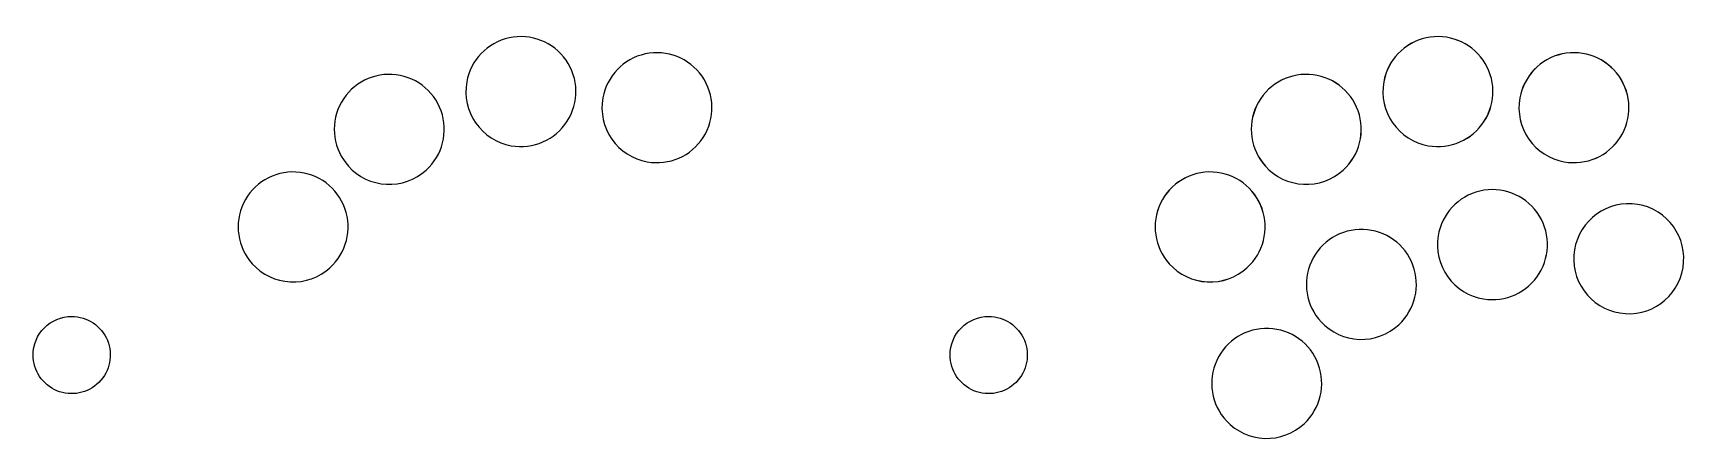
# Model space of a CAD drawing. Extents: x -4034 to 1909, y -3277 to 6509.
# Drawn here: x 289 to 1909, y 3895 to 4292 of the extents above; entities that cross this region are included whole.
import ezdxf

# ---------------------------------------------------------------- set-up
doc = ezdxf.new("R2010")
doc.units = 0
doc.layers.add('Layer_1', color=7, linetype='CONTINUOUS')

msp = doc.modelspace()

# ---------------------------------------------------------------- linework, layer by layer
at = {"layer": 'Layer_1', "color": 7}
for points in [[(757.211956, 4181.66854)], [(1655.189875, 4181.680729)], [(1655.217673, 4181.668885)], [(890.441904, 4165.90371)], [(1788.419939, 4165.916852)], [(1788.447625, 4165.904054)], [(673.845801, 4157.698815)], [(1571.851531, 4157.69883)], [(1571.871746, 4157.6906)], [(579.70307, 4062.116889)], [(1477.708633, 4062.116752)], [(1477.728347, 4062.109014)], [(1709.391715, 4031.633287)], [(326.793029, 4014.466847)], [(326.793029, 4014.466847)], [(1224.798539, 4014.466847)], [(1224.798539, 4014.466847)], [(1626.393636, 4006.418692)], [(1842.842615, 4017.862398)], [(1533.690212, 3909.440228)]]:
    msp.add_lwpolyline(points, close=True, dxfattribs=at)
for points in [[(755.179033, 4287.295771), (733.899696, 4282.635661), (717.522843, 4265.616052), (713.684973, 4244.173162)], [(810.898218, 4265.462567), (798.449588, 4283.338763), (776.45837, 4291.955881), (755.179033, 4287.295771)], [(1653.156196, 4287.307946), (1631.876893, 4282.647684), (1615.500161, 4265.627958), (1611.662445, 4244.18504)], [(1653.18475, 4287.296116), (1631.905413, 4282.636006), (1615.52856, 4265.616397), (1611.690691, 4244.173507)], [(1708.875537, 4265.47514), (1696.42678, 4283.351248), (1674.435499, 4291.968208), (1653.156196, 4287.307946)], [(1708.903935, 4265.462912), (1696.455305, 4283.339108), (1674.464087, 4291.956226), (1653.18475, 4287.296116)], [(812.049776, 4205.629547), (823.801344, 4223.971505), (823.346848, 4247.58637), (810.898218, 4265.462567)], [(888.408981, 4271.530941), (867.129644, 4266.870831), (850.752791, 4249.851223), (846.914921, 4228.408332)], [(944.128166, 4249.697737), (931.679536, 4267.573934), (909.688317, 4276.191051), (888.408981, 4271.530941)], [(1710.027524, 4205.642128), (1721.77896, 4223.984171), (1721.324295, 4247.599033), (1708.875537, 4265.47514)], [(1710.055493, 4205.629892), (1721.807061, 4223.97185), (1721.352565, 4247.586715), (1708.903935, 4265.462912)], [(1786.38626, 4271.544069), (1765.106957, 4266.883807), (1748.730225, 4249.864081), (1744.892509, 4228.421163)], [(1786.414702, 4271.531286), (1765.135365, 4266.871176), (1748.758511, 4249.851567), (1744.920642, 4228.408677)], [(1842.105602, 4249.711263), (1829.656844, 4267.587371), (1807.665564, 4276.204331), (1786.38626, 4271.544069)], [(1842.133887, 4249.698081), (1829.685257, 4267.574278), (1807.694038, 4276.191395), (1786.414702, 4271.531286)], [(640.56852, 4251.48728), (618.814039, 4252.613945), (598.522959, 4240.525088), (589.156977, 4220.857725)], [(688.540885, 4215.710632), (681.256708, 4236.240307), (662.323, 4250.360616), (640.56852, 4251.48728)], [(945.279724, 4189.864717), (957.031292, 4208.206675), (956.576796, 4231.82154), (944.128166, 4249.697737)], [(1538.574251, 4251.487295), (1516.81977, 4252.61396), (1496.528689, 4240.525103), (1487.162708, 4220.85774)], [(1538.594956, 4251.479239), (1516.840482, 4252.606018), (1496.549338, 4240.517267), (1487.183253, 4220.849953)], [(1586.546616, 4215.710647), (1579.262439, 4236.240322), (1560.328731, 4250.360631), (1538.574251, 4251.487295)], [(1586.567134, 4215.702339), (1579.283064, 4236.232053), (1560.349431, 4250.352461), (1538.594956, 4251.479239)], [(1843.257588, 4189.878251), (1855.009025, 4208.220294), (1854.554359, 4231.835156), (1842.105602, 4249.711263)], [(1843.285445, 4189.865061), (1855.037013, 4208.20702), (1854.582516, 4231.821885), (1842.133887, 4249.698081)], [(713.684973, 4244.173162), (711.168382, 4230.112497), (714.340441, 4215.628008), (722.503334, 4203.906118)], [(1611.662445, 4244.18504), (1609.145954, 4230.124357), (1612.318117, 4215.639891), (1620.481093, 4203.918059)], [(1611.690691, 4244.173507), (1609.174099, 4230.112842), (1612.346158, 4215.628353), (1620.509051, 4203.906463)], [(589.156977, 4220.857725), (579.790995, 4201.190362), (583.194583, 4177.817642), (597.780651, 4161.638229)], [(673.845801, 4157.698815), (690.025214, 4172.284883), (695.825062, 4195.180957), (688.540885, 4215.710632)], [(846.914921, 4228.408332), (844.39833, 4214.347667), (847.570389, 4199.863178), (855.733281, 4188.141288)], [(1487.162708, 4220.85774), (1477.796726, 4201.190376), (1481.200313, 4177.817657), (1495.786382, 4161.638244)], [(1487.183253, 4220.849953), (1477.817168, 4201.182639), (1481.220633, 4177.809902), (1495.806617, 4161.630412)], [(1571.851531, 4157.69883), (1588.030944, 4172.284898), (1593.830792, 4195.180971), (1586.546616, 4215.710647)], [(1571.871746, 4157.6906), (1588.051235, 4172.276583), (1593.851203, 4195.172626), (1586.567134, 4215.702339)], [(1744.892509, 4228.421163), (1742.376019, 4214.36048), (1745.548181, 4199.876014), (1753.711158, 4188.154182)], [(1744.920642, 4228.408677), (1742.404051, 4214.348011), (1745.57611, 4199.863523), (1753.739002, 4188.141632)], [(722.503334, 4203.906118), (730.666226, 4192.184227), (743.151291, 4184.185131), (757.211956, 4181.66854)], [(757.211956, 4181.66854), (778.654846, 4177.83067), (800.298208, 4187.287588), (812.049776, 4205.629547)], [(1620.481093, 4203.918059), (1628.64407, 4192.196227), (1641.129192, 4184.19722), (1655.189875, 4181.680729)], [(1620.509051, 4203.906463), (1628.671943, 4192.184572), (1641.157008, 4184.185476), (1655.217673, 4181.668885)], [(1655.189875, 4181.680729), (1676.632793, 4177.843013), (1698.276087, 4187.300086), (1710.027524, 4205.642128)], [(1655.217673, 4181.668885), (1676.660564, 4177.831015), (1698.303926, 4187.287933), (1710.055493, 4205.629892)], [(855.733281, 4188.141288), (863.896174, 4176.419397), (876.381239, 4168.420301), (890.441904, 4165.90371)], [(890.441904, 4165.90371), (911.884794, 4162.065841), (933.528156, 4171.522758), (945.279724, 4189.864717)], [(1753.711158, 4188.154182), (1761.874134, 4176.432349), (1774.359256, 4168.433343), (1788.419939, 4165.916852)], [(1753.739002, 4188.141632), (1761.901895, 4176.419742), (1774.38696, 4168.420646), (1788.447625, 4165.904054)], [(1788.419939, 4165.916852), (1809.862857, 4162.079136), (1831.506152, 4171.536209), (1843.257588, 4189.878251)], [(1788.447625, 4165.904054), (1809.890515, 4162.066185), (1831.533877, 4171.523102), (1843.285445, 4189.865061)], [(546.42579, 4155.905354), (524.671309, 4157.032019), (504.380229, 4144.943162), (495.014247, 4125.275799)], [(594.398155, 4120.128705), (587.113978, 4140.658381), (568.18027, 4154.778689), (546.42579, 4155.905354)], [(597.780651, 4161.638229), (607.345118, 4151.028965), (620.732364, 4144.653697), (634.997346, 4143.914914)], [(634.997346, 4143.914914), (649.262329, 4143.17613), (663.236536, 4148.134348), (673.845801, 4157.698815)], [(1444.431352, 4155.905217), (1422.676871, 4157.031882), (1402.385791, 4144.943025), (1393.019809, 4125.275662)], [(1444.451557, 4155.897654), (1422.697082, 4157.024433), (1402.405939, 4144.935682), (1393.039854, 4125.268368)], [(1492.403717, 4120.128569), (1485.11954, 4140.658244), (1466.185832, 4154.778552), (1444.431352, 4155.905217)], [(1492.423735, 4120.120754), (1485.139665, 4140.650467), (1466.206031, 4154.770875), (1444.451557, 4155.897654)], [(1495.786382, 4161.638244), (1505.350849, 4151.028979), (1518.738094, 4144.653712), (1533.003077, 4143.914929)], [(1495.806617, 4161.630412), (1505.371028, 4151.021097), (1518.758241, 4144.64576), (1533.023219, 4143.906902)], [(1533.003077, 4143.914929), (1547.26806, 4143.176145), (1561.242267, 4148.134363), (1571.851531, 4157.69883)], [(1533.023219, 4143.906902), (1547.288198, 4143.168044), (1561.262431, 4148.126188), (1571.871746, 4157.6906)], [(1705.779567, 4137.21831), (1684.572292, 4132.24053), (1668.451765, 4114.97794), (1664.934962, 4093.480059)], [(1761.818996, 4116.22072), (1749.104454, 4133.908773), (1726.986842, 4142.196091), (1705.779567, 4137.21831)], [(495.014247, 4125.275799), (485.648265, 4105.608435), (489.051852, 4082.235716), (503.637921, 4066.056303)], [(579.70307, 4062.116889), (595.882483, 4076.702957), (601.682331, 4099.59903), (594.398155, 4120.128705)], [(1393.019809, 4125.275662), (1383.653827, 4105.608298), (1387.057414, 4082.235579), (1401.643483, 4066.056166)], [(1393.039854, 4125.268368), (1383.673769, 4105.601054), (1387.077234, 4082.228316), (1401.663218, 4066.048827)], [(1477.708633, 4062.116752), (1493.888046, 4076.70282), (1499.687894, 4099.598893), (1492.403717, 4120.128569)], [(1477.728347, 4062.109014), (1493.907836, 4076.694998), (1499.707804, 4099.591041), (1492.423735, 4120.120754)], [(1763.865113, 4056.411609), (1775.341098, 4074.927239), (1774.533538, 4098.532667), (1761.818996, 4116.22072)], [(1860.232634, 4124.165922), (1830.877727, 4128.968043), (1803.187984, 4109.064077), (1798.385863, 4079.70917)], [(1904.689387, 4062.31915), (1909.491508, 4091.674058), (1889.587542, 4119.363801), (1860.232634, 4124.165922)], [(1591.71765, 4099.699074), (1569.948755, 4100.500317), (1549.840708, 4088.109397), (1540.769861, 4068.304183)], [(1640.219622, 4064.64376), (1632.629278, 4085.062219), (1613.486545, 4098.897832), (1591.71765, 4099.699074)], [(1664.934962, 4093.480059), (1662.628902, 4079.383335), (1666.017194, 4064.947897), (1674.354453, 4053.349378)], [(1540.769861, 4068.304183), (1531.699014, 4048.498968), (1535.451715, 4025.179756), (1550.278085, 4009.220259)], [(1798.385863, 4079.70917), (1796.079803, 4065.612446), (1799.468095, 4051.177009), (1807.805353, 4039.578489)], [(503.637921, 4066.056303), (513.202388, 4055.447038), (526.589633, 4049.071771), (540.854616, 4048.332988)], [(540.854616, 4048.332988), (555.119599, 4047.594204), (569.093806, 4052.552421), (579.70307, 4062.116889)], [(1401.643483, 4066.056166), (1411.20795, 4055.446901), (1424.595196, 4049.071634), (1438.860178, 4048.332851)], [(1401.663218, 4066.048827), (1411.227629, 4055.439512), (1424.614841, 4049.064175), (1438.87982, 4048.325317)], [(1438.860178, 4048.332851), (1453.125161, 4047.594067), (1467.099368, 4052.552285), (1477.708633, 4062.116752)], [(1438.87982, 4048.325317), (1453.144799, 4047.586458), (1467.119032, 4052.544603), (1477.728347, 4062.109014)], [(1626.393636, 4006.418692), (1642.353134, 4021.245062), (1647.809967, 4044.225301), (1640.219622, 4064.64376)], [(1674.354453, 4053.349378), (1682.691711, 4041.750858), (1695.294991, 4033.939347), (1709.391715, 4031.633287)], [(1709.391715, 4031.633287), (1730.889596, 4028.116484), (1752.389128, 4037.895979), (1763.865113, 4056.411609)], [(1842.842615, 4017.862398), (1872.197523, 4013.060277), (1899.887266, 4032.964243), (1904.689387, 4062.31915)], [(1807.805353, 4039.578489), (1816.142611, 4027.979969), (1828.745891, 4020.168458), (1842.842615, 4017.862398)], [(288.997754, 3976.671572), (288.997754, 3986.695502), (292.979745, 3996.308878), (300.067734, 4003.396867)], [(288.997754, 3976.671572), (288.997754, 3986.695502), (292.979745, 3996.308878), (300.067734, 4003.396867)], [(300.067734, 4003.396867), (307.155723, 4010.484856), (316.769099, 4014.466847), (326.793029, 4014.466847)], [(300.067734, 4003.396867), (307.155723, 4010.484856), (316.769099, 4014.466847), (326.793029, 4014.466847)], [(326.793029, 4014.466847), (342.079791, 4014.466847), (355.86132, 4005.258324), (361.711311, 3991.135197)], [(326.793029, 4014.466847), (342.079791, 4014.466847), (355.86132, 4005.258324), (361.711311, 3991.135197)], [(1187.003263, 3976.671572), (1187.003263, 3986.695502), (1190.985254, 3996.308878), (1198.073243, 4003.396867)], [(1187.003263, 3976.671572), (1187.003263, 3986.695502), (1190.985254, 3996.308878), (1198.073243, 4003.396867)], [(1198.073243, 4003.396867), (1205.161232, 4010.484856), (1214.774608, 4014.466847), (1224.798539, 4014.466847)], [(1198.073243, 4003.396867), (1205.161232, 4010.484856), (1214.774608, 4014.466847), (1224.798539, 4014.466847)], [(1224.798539, 4014.466847), (1240.085301, 4014.466847), (1253.86683, 4005.258324), (1259.71682, 3991.135197)], [(1224.798539, 4014.466847), (1240.085301, 4014.466847), (1253.86683, 4005.258324), (1259.71682, 3991.135197)], [(1499.014226, 4002.72061), (1477.245331, 4003.521852), (1457.137284, 3991.130933), (1448.066437, 3971.325718)], [(1547.516198, 3967.665295), (1539.925854, 3988.083754), (1520.783121, 4001.919367), (1499.014226, 4002.72061)], [(1550.278085, 4009.220259), (1560.000124, 3998.755198), (1573.481202, 3992.580824), (1587.755637, 3992.055429)], [(1587.755637, 3992.055429), (1602.030072, 3991.530033), (1615.928576, 3996.696653), (1626.393636, 4006.418692)], [(361.711311, 3991.135197), (367.561301, 3977.012071), (364.327698, 3960.755649), (353.518325, 3949.946276)], [(361.711311, 3991.135197), (367.561301, 3977.012071), (364.327698, 3960.755649), (353.518325, 3949.946276)], [(1259.71682, 3991.135197), (1265.566811, 3977.012071), (1262.333207, 3960.755649), (1251.523834, 3949.946276)], [(1259.71682, 3991.135197), (1265.566811, 3977.012071), (1262.333207, 3960.755649), (1251.523834, 3949.946276)], [(312.329404, 3941.75329), (298.206277, 3947.603281), (288.997754, 3961.38481), (288.997754, 3976.671572)], [(312.329404, 3941.75329), (298.206277, 3947.603281), (288.997754, 3961.38481), (288.997754, 3976.671572)], [(1210.334913, 3941.75329), (1196.211786, 3947.603281), (1187.003263, 3961.38481), (1187.003263, 3976.671572)], [(1210.334913, 3941.75329), (1196.211786, 3947.603281), (1187.003263, 3961.38481), (1187.003263, 3976.671572)], [(1448.066437, 3971.325718), (1438.99559, 3951.520503), (1442.748291, 3928.201291), (1457.57466, 3912.241794)], [(1533.690212, 3909.440228), (1549.64971, 3924.266597), (1555.106543, 3947.246836), (1547.516198, 3967.665295)], [(353.518325, 3949.946276), (342.708952, 3939.136903), (326.45253, 3935.9033), (312.329404, 3941.75329)], [(353.518325, 3949.946276), (342.708952, 3939.136903), (326.45253, 3935.9033), (312.329404, 3941.75329)], [(1251.523834, 3949.946276), (1240.714461, 3939.136903), (1224.458039, 3935.9033), (1210.334913, 3941.75329)], [(1251.523834, 3949.946276), (1240.714461, 3939.136903), (1224.458039, 3935.9033), (1210.334913, 3941.75329)], [(1457.57466, 3912.241794), (1467.296699, 3901.776733), (1480.777778, 3895.602359), (1495.052213, 3895.076964)], [(1495.052213, 3895.076964), (1509.326648, 3894.551568), (1523.225152, 3899.718189), (1533.690212, 3909.440228)]]:
    msp.add_open_spline(points, degree=3, dxfattribs=at)

doc.saveas('drawing.dxf')
